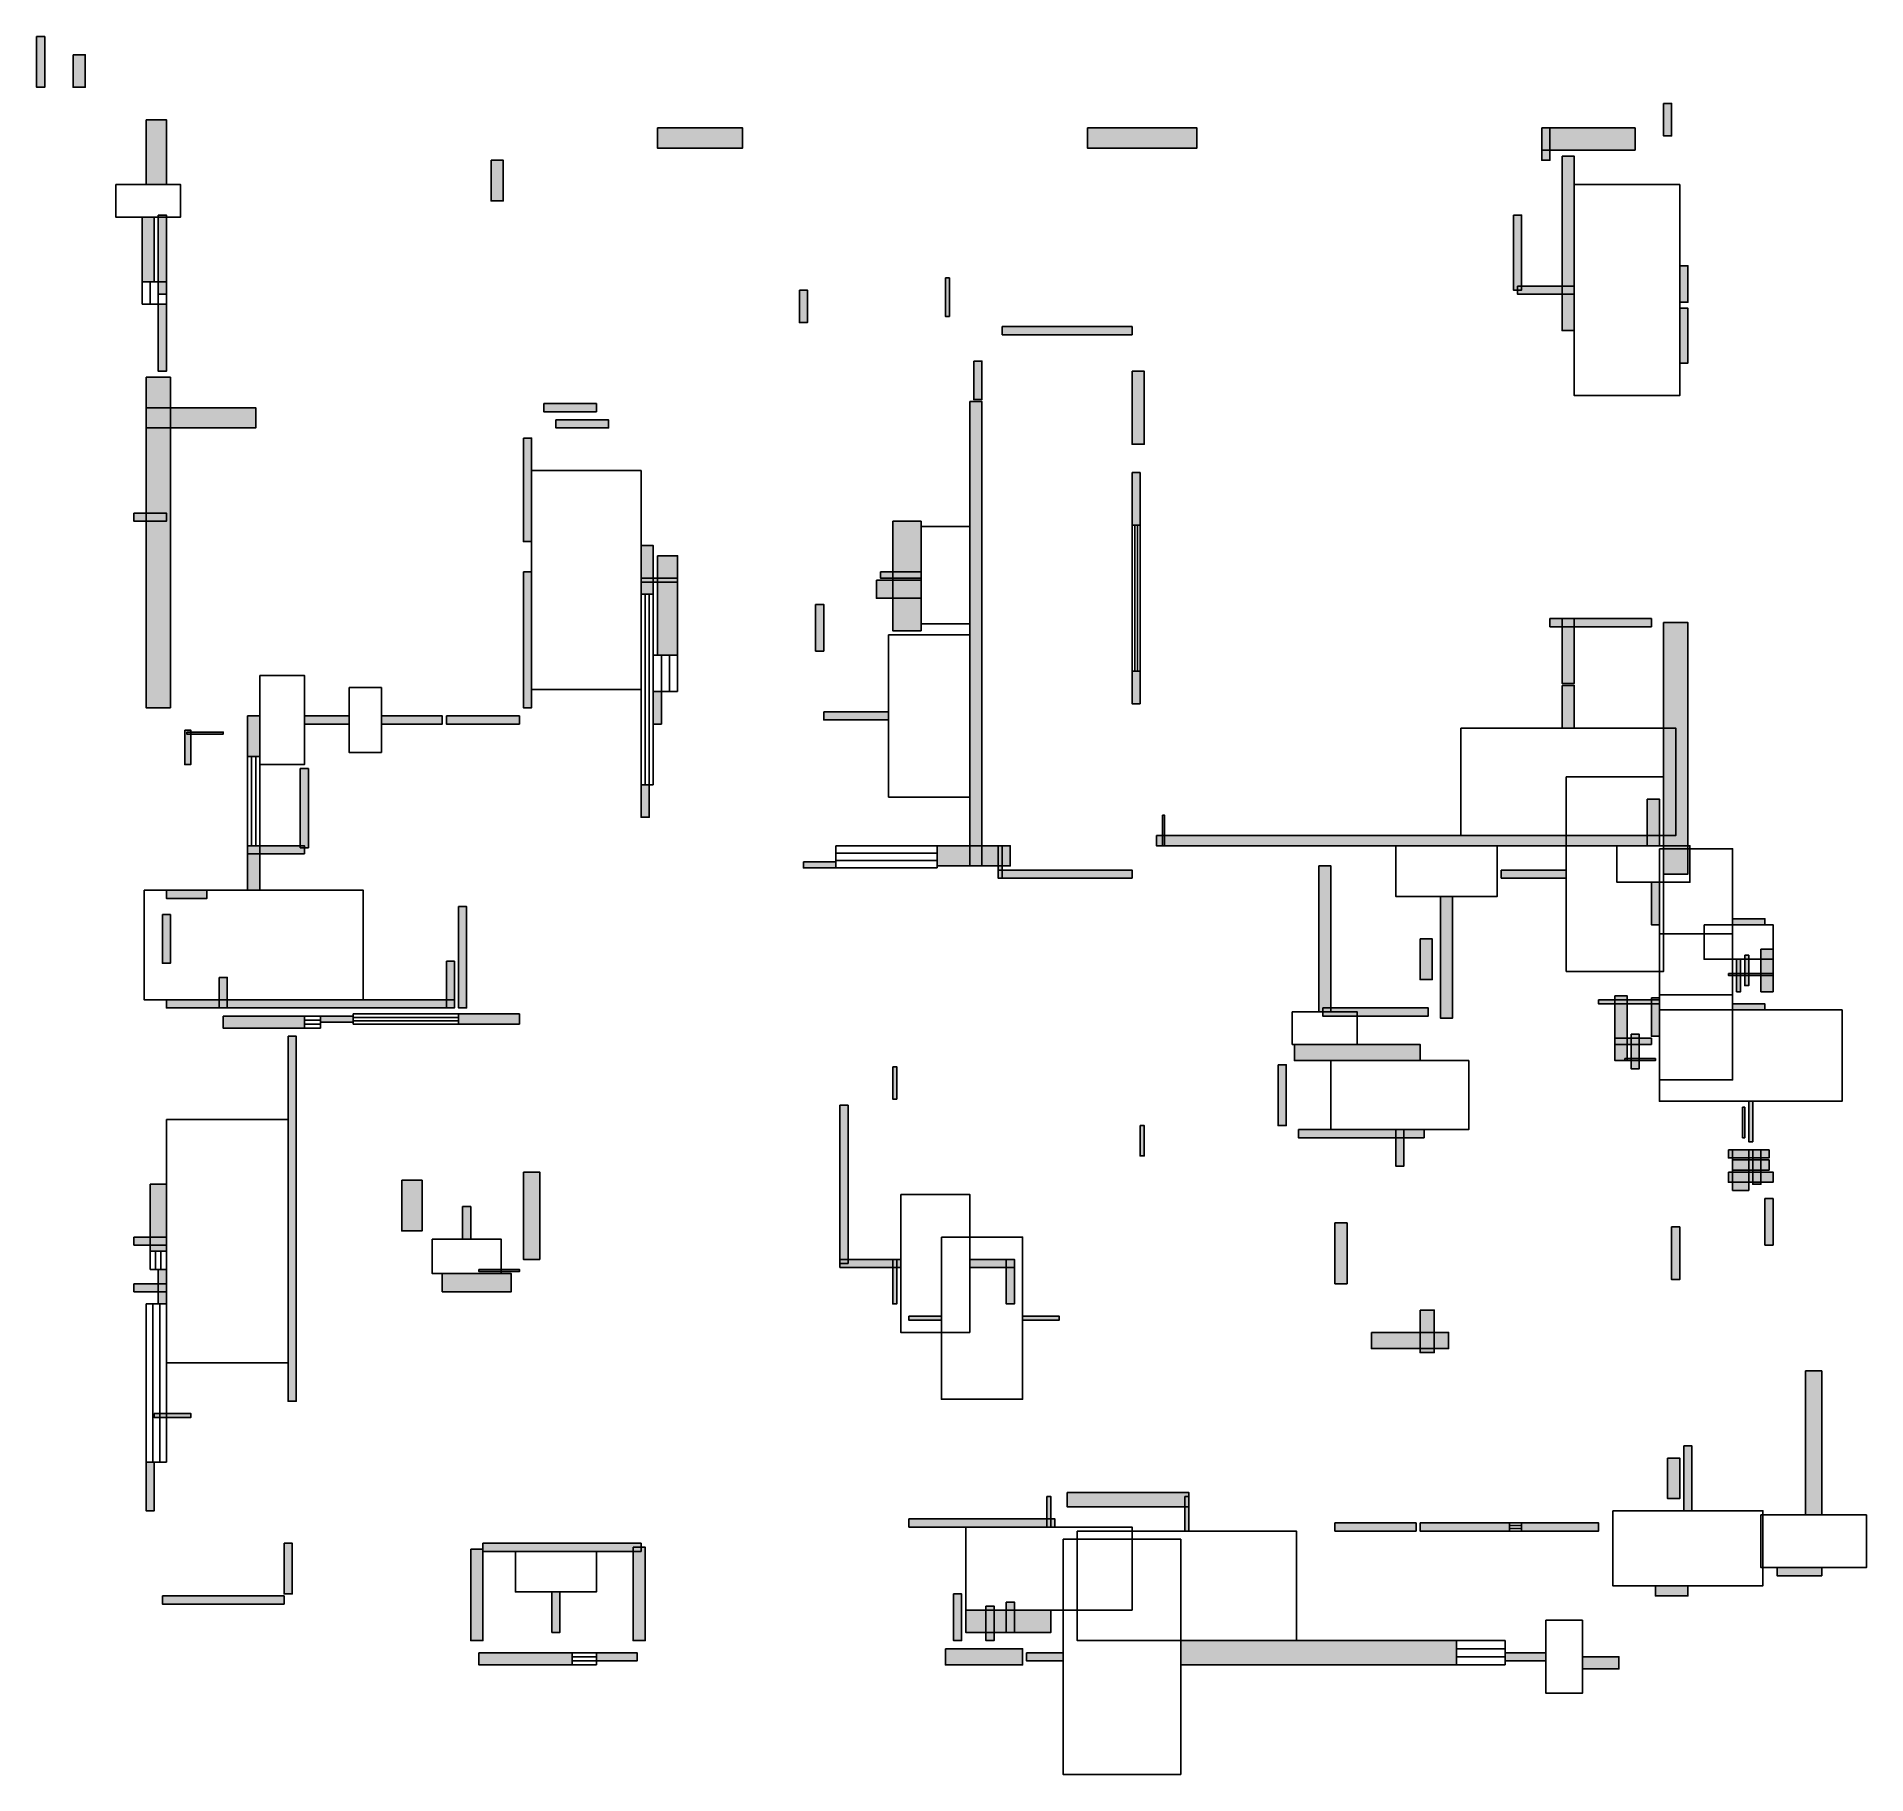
# Model space of a CAD drawing. Header units: centimetres. Extents: x 58 to 2312, y -108 to 2035.
import ezdxf

# ---------------------------------------------------------------- set-up
doc = ezdxf.new("R2010")
doc.units = ezdxf.units.CM
for name, color, linetype in [('DOORZONE', 2, 'Continuous'), ('WALL', 7, 'Continuous'), ('WINDOW', 5, 'Continuous')]:
    doc.layers.add(name, color=color, linetype=linetype)

msp = doc.modelspace()

# ---------------------------------------------------------------- hatches: boundary and pattern name
at = {"layer": 'WALL'}
h = msp.add_hatch(color=256, dxfattribs=at)
h.dxf.hatch_style = 1
h.paths.add_polyline_path([(57.5, 2035), (67.5, 2035), (67.5, 1972.5), (57.5, 1972.5)])
h = msp.add_hatch(color=256, dxfattribs=at)
h.dxf.hatch_style = 1
h.paths.add_polyline_path([(102.5, 2012.5), (117.5, 2012.5), (117.5, 1972.5), (102.5, 1972.5)])
h = msp.add_hatch(color=256, dxfattribs=at)
h.dxf.hatch_style = 1
h.paths.add_polyline_path([(2062.5, 1952.5), (2072.5, 1952.5), (2072.5, 1912.5), (2062.5, 1912.5)])
h = msp.add_hatch(color=256, dxfattribs=at)
h.dxf.hatch_style = 1
h.paths.add_polyline_path([(192.5, 1932.5), (217.5, 1932.5), (217.5, 1852.5), (192.5, 1852.5)])
h = msp.add_hatch(color=256, dxfattribs=at)
h.dxf.hatch_style = 1
h.paths.add_polyline_path([(822.5, 1922.5), (927.5, 1922.5), (927.5, 1897.5), (822.5, 1897.5)])
h = msp.add_hatch(color=256, dxfattribs=at)
h.dxf.hatch_style = 1
h.paths.add_polyline_path([(1352.5, 1922.5), (1487.5, 1922.5), (1487.5, 1897.5), (1352.5, 1897.5)])
h = msp.add_hatch(color=256, dxfattribs=at)
h.dxf.hatch_style = 1
h.paths.add_polyline_path([(1912.5, 1922.5), (2027.5, 1922.5), (2027.5, 1895), (1912.5, 1895)])
h = msp.add_hatch(color=256, dxfattribs=at)
h.dxf.hatch_style = 1
h.paths.add_polyline_path([(1912.5, 1922.5), (1922.5, 1922.5), (1922.5, 1882.5), (1912.5, 1882.5)])
h = msp.add_hatch(color=256, dxfattribs=at)
h.dxf.hatch_style = 1
h.paths.add_polyline_path([(617.5, 1882.5), (632.5, 1882.5), (632.5, 1832.5), (617.5, 1832.5)])
h = msp.add_hatch(color=256, dxfattribs=at)
h.dxf.hatch_style = 1
h.paths.add_polyline_path([(1937.5, 1887.5), (1952.5, 1887.5), (1952.5, 1672.5), (1937.5, 1672.5)])
h = msp.add_hatch(color=256, dxfattribs=at)
h.dxf.hatch_style = 1
h.paths.add_polyline_path([(187.5, 1812.5), (202.5, 1812.5), (202.5, 1732.5), (187.5, 1732.5)])
h = msp.add_hatch(color=256, dxfattribs=at)
h.dxf.hatch_style = 1
h.paths.add_polyline_path([(207.5, 1815), (217.5, 1815), (217.5, 1717.5), (207.5, 1717.5)])
h = msp.add_hatch(color=256, dxfattribs=at)
h.dxf.hatch_style = 1
h.paths.add_polyline_path([(1877.5, 1815), (1887.5, 1815), (1887.5, 1722.5), (1877.5, 1722.5)])
h = msp.add_hatch(color=256, dxfattribs=at)
h.dxf.hatch_style = 1
h.paths.add_polyline_path([(1177.5, 1737.5), (1182.5, 1737.5), (1182.5, 1690), (1177.5, 1690)])
h = msp.add_hatch(color=256, dxfattribs=at)
h.dxf.hatch_style = 1
h.paths.add_polyline_path([(2082.5, 1752.5), (2092.5, 1752.5), (2092.5, 1707.5), (2082.5, 1707.5)])
h = msp.add_hatch(color=256, dxfattribs=at)
h.dxf.hatch_style = 1
h.paths.add_polyline_path([(997.5, 1722.5), (1007.5, 1722.5), (1007.5, 1682.5), (997.5, 1682.5)])
h = msp.add_hatch(color=256, dxfattribs=at)
h.dxf.hatch_style = 1
h.paths.add_polyline_path([(1882.5, 1727.5), (1952.5, 1727.5), (1952.5, 1717.5), (1882.5, 1717.5)])
h = msp.add_hatch(color=256, dxfattribs=at)
h.dxf.hatch_style = 1
h.paths.add_polyline_path([(207.5, 1705), (217.5, 1705), (217.5, 1622.5), (207.5, 1622.5)])
h = msp.add_hatch(color=256, dxfattribs=at)
h.dxf.hatch_style = 1
h.paths.add_polyline_path([(2082.5, 1700), (2092.5, 1700), (2092.5, 1632.5), (2082.5, 1632.5)])
h = msp.add_hatch(color=256, dxfattribs=at)
h.dxf.hatch_style = 1
h.paths.add_polyline_path([(1247.5, 1677.5), (1407.5, 1677.5), (1407.5, 1667.5), (1247.5, 1667.5)])
h = msp.add_hatch(color=256, dxfattribs=at)
h.dxf.hatch_style = 1
h.paths.add_polyline_path([(1212.5, 1635), (1222.5, 1635), (1222.5, 1587.5), (1212.5, 1587.5)])
h = msp.add_hatch(color=256, dxfattribs=at)
h.dxf.hatch_style = 1
h.paths.add_polyline_path([(192.5, 1615), (222.5, 1615), (222.5, 1207.5), (192.5, 1207.5)])
h = msp.add_hatch(color=256, dxfattribs=at)
h.dxf.hatch_style = 1
h.paths.add_polyline_path([(1407.5, 1622.5), (1422.5, 1622.5), (1422.5, 1532.5), (1407.5, 1532.5)])
h = msp.add_hatch(color=256, dxfattribs=at)
h.dxf.hatch_style = 1
h.paths.add_polyline_path([(682.5, 1582.5), (747.5, 1582.5), (747.5, 1572.5), (682.5, 1572.5)])
h = msp.add_hatch(color=256, dxfattribs=at)
h.dxf.hatch_style = 1
h.paths.add_polyline_path([(1207.5, 1585), (1222.5, 1585), (1222.5, 1012.5), (1207.5, 1012.5)])
h = msp.add_hatch(color=256, dxfattribs=at)
h.dxf.hatch_style = 1
h.paths.add_polyline_path([(192.5, 1577.5), (327.5, 1577.5), (327.5, 1552.5), (192.5, 1552.5)])
h = msp.add_hatch(color=256, dxfattribs=at)
h.dxf.hatch_style = 1
h.paths.add_polyline_path([(697.5, 1562.5), (762.5, 1562.5), (762.5, 1552.5), (697.5, 1552.5)])
h = msp.add_hatch(color=256, dxfattribs=at)
h.dxf.hatch_style = 1
h.paths.add_polyline_path([(657.5, 1540), (667.5, 1540), (667.5, 1412.5), (657.5, 1412.5)])
h = msp.add_hatch(color=256, dxfattribs=at)
h.dxf.hatch_style = 1
h.paths.add_polyline_path([(1407.5, 1497.5), (1417.5, 1497.5), (1417.5, 1432.5), (1407.5, 1432.5)])
h = msp.add_hatch(color=256, dxfattribs=at)
h.dxf.hatch_style = 1
h.paths.add_polyline_path([(177.5, 1447.5), (217.5, 1447.5), (217.5, 1437.5), (177.5, 1437.5)])
h = msp.add_hatch(color=256, dxfattribs=at)
h.dxf.hatch_style = 1
h.paths.add_polyline_path([(1112.5, 1437.5), (1147.5, 1437.5), (1147.5, 1302.5), (1112.5, 1302.5)])
h = msp.add_hatch(color=256, dxfattribs=at)
h.dxf.hatch_style = 1
h.paths.add_polyline_path([(802.5, 1407.5), (817.5, 1407.5), (817.5, 1347.5), (802.5, 1347.5)])
h = msp.add_hatch(color=256, dxfattribs=at)
h.dxf.hatch_style = 1
h.paths.add_polyline_path([(822.5, 1395), (847.5, 1395), (847.5, 1272.5), (822.5, 1272.5)])
h = msp.add_hatch(color=256, dxfattribs=at)
h.dxf.hatch_style = 1
h.paths.add_polyline_path([(657.5, 1375), (667.5, 1375), (667.5, 1207.5), (657.5, 1207.5)])
h = msp.add_hatch(color=256, dxfattribs=at)
h.dxf.hatch_style = 1
h.paths.add_polyline_path([(802.5, 1367.5), (847.5, 1367.5), (847.5, 1362.5), (802.5, 1362.5)])
h = msp.add_hatch(color=256, dxfattribs=at)
h.dxf.hatch_style = 1
h.paths.add_polyline_path([(1092.5, 1365), (1147.5, 1365), (1147.5, 1342.5), (1092.5, 1342.5)])
h = msp.add_hatch(color=256, dxfattribs=at)
h.dxf.hatch_style = 1
h.paths.add_polyline_path([(1097.5, 1375), (1147.5, 1375), (1147.5, 1367.5), (1097.5, 1367.5)])
h = msp.add_hatch(color=256, dxfattribs=at)
h.dxf.hatch_style = 1
h.paths.add_polyline_path([(1017.5, 1335), (1027.5, 1335), (1027.5, 1277.5), (1017.5, 1277.5)])
h = msp.add_hatch(color=256, dxfattribs=at)
h.dxf.hatch_style = 1
h.paths.add_polyline_path([(1922.5, 1317.5), (2047.5, 1317.5), (2047.5, 1307.5), (1922.5, 1307.5)])
h = msp.add_hatch(color=256, dxfattribs=at)
h.dxf.hatch_style = 1
h.paths.add_polyline_path([(1937.5, 1317.5), (1952.5, 1317.5), (1952.5, 1237.5), (1937.5, 1237.5)])
h = msp.add_hatch(color=256, dxfattribs=at)
h.dxf.hatch_style = 1
h.paths.add_polyline_path([(2062.5, 1312.5), (2092.5, 1312.5), (2092.5, 1002.5), (2062.5, 1002.5)])
h = msp.add_hatch(color=256, dxfattribs=at)
h.dxf.hatch_style = 1
h.paths.add_polyline_path([(1407.5, 1252.5), (1417.5, 1252.5), (1417.5, 1212.5), (1407.5, 1212.5)])
h = msp.add_hatch(color=256, dxfattribs=at)
h.dxf.hatch_style = 1
h.paths.add_polyline_path([(817.5, 1227.5), (827.5, 1227.5), (827.5, 1187.5), (817.5, 1187.5)])
h = msp.add_hatch(color=256, dxfattribs=at)
h.dxf.hatch_style = 1
h.paths.add_polyline_path([(1937.5, 1235), (1952.5, 1235), (1952.5, 1182.5), (1937.5, 1182.5)])
h = msp.add_hatch(color=256, dxfattribs=at)
h.dxf.hatch_style = 1
h.paths.add_polyline_path([(317.5, 1197.5), (332.5, 1197.5), (332.5, 1147.5), (317.5, 1147.5)])
h = msp.add_hatch(color=256, dxfattribs=at)
h.dxf.hatch_style = 1
h.paths.add_polyline_path([(387.5, 1197.5), (442.5, 1197.5), (442.5, 1187.5), (387.5, 1187.5)])
h = msp.add_hatch(color=256, dxfattribs=at)
h.dxf.hatch_style = 1
h.paths.add_polyline_path([(482.5, 1197.5), (557.5, 1197.5), (557.5, 1187.5), (482.5, 1187.5)])
h = msp.add_hatch(color=256, dxfattribs=at)
h.dxf.hatch_style = 1
h.paths.add_polyline_path([(562.5, 1197.5), (652.5, 1197.5), (652.5, 1187.5), (562.5, 1187.5)])
h = msp.add_hatch(color=256, dxfattribs=at)
h.dxf.hatch_style = 1
h.paths.add_polyline_path([(1027.5, 1202.5), (1107.5, 1202.5), (1107.5, 1192.5), (1027.5, 1192.5)])
h = msp.add_hatch(color=256, dxfattribs=at)
h.dxf.hatch_style = 1
h.paths.add_polyline_path([(240, 1180), (247.5, 1180), (247.5, 1137.5), (240, 1137.5)])
h = msp.add_hatch(color=256, dxfattribs=at)
h.dxf.hatch_style = 1
h.paths.add_polyline_path([(242.5, 1177.5), (287.5, 1177.5), (287.5, 1175), (242.5, 1175)])
h = msp.add_hatch(color=256, dxfattribs=at)
h.dxf.hatch_style = 1
h.paths.add_polyline_path([(382.5, 1132.5), (392.5, 1132.5), (392.5, 1035), (382.5, 1035)])
h = msp.add_hatch(color=256, dxfattribs=at)
h.dxf.hatch_style = 1
h.paths.add_polyline_path([(802.5, 1112.5), (812.5, 1112.5), (812.5, 1072.5), (802.5, 1072.5)])
h = msp.add_hatch(color=256, dxfattribs=at)
h.dxf.hatch_style = 1
h.paths.add_polyline_path([(2042.5, 1095), (2057.5, 1095), (2057.5, 1037.5), (2042.5, 1037.5)])
h = msp.add_hatch(color=256, dxfattribs=at)
h.dxf.hatch_style = 1
h.paths.add_polyline_path([(1445, 1075), (1447.5, 1075), (1447.5, 1037.5), (1445, 1037.5)])
h = msp.add_hatch(color=256, dxfattribs=at)
h.dxf.hatch_style = 1
h.paths.add_polyline_path([(317.5, 1037.5), (387.5, 1037.5), (387.5, 1027.5), (317.5, 1027.5)])
h = msp.add_hatch(color=256, dxfattribs=at)
h.dxf.hatch_style = 1
h.paths.add_polyline_path([(317.5, 1037.5), (332.5, 1037.5), (332.5, 982.5), (317.5, 982.5)])
h = msp.add_hatch(color=256, dxfattribs=at)
h.dxf.hatch_style = 1
h.paths.add_polyline_path([(1167.5, 1037.5), (1257.5, 1037.5), (1257.5, 1012.5), (1167.5, 1012.5)])
h = msp.add_hatch(color=256, dxfattribs=at)
h.dxf.hatch_style = 1
h.paths.add_polyline_path([(1242.5, 1037.5), (1247.5, 1037.5), (1247.5, 997.5), (1242.5, 997.5)])
h = msp.add_hatch(color=256, dxfattribs=at)
h.dxf.hatch_style = 1
h.paths.add_polyline_path([(1437.5, 1050), (2057.5, 1050), (2057.5, 1037.5), (1437.5, 1037.5)])
h = msp.add_hatch(color=256, dxfattribs=at)
h.dxf.hatch_style = 1
h.paths.add_polyline_path([(1002.5, 1017.5), (1042.5, 1017.5), (1042.5, 1010), (1002.5, 1010)])
h = msp.add_hatch(color=256, dxfattribs=at)
h.dxf.hatch_style = 1
h.paths.add_polyline_path([(1242.5, 1007.5), (1407.5, 1007.5), (1407.5, 997.5), (1242.5, 997.5)])
h = msp.add_hatch(color=256, dxfattribs=at)
h.dxf.hatch_style = 1
h.paths.add_polyline_path([(1637.5, 1012.5), (1652.5, 1012.5), (1652.5, 832.5), (1637.5, 832.5)])
h = msp.add_hatch(color=256, dxfattribs=at)
h.dxf.hatch_style = 1
h.paths.add_polyline_path([(1862.5, 1007.5), (1942.5, 1007.5), (1942.5, 997.5), (1862.5, 997.5)])
h = msp.add_hatch(color=256, dxfattribs=at)
h.dxf.hatch_style = 1
h.paths.add_polyline_path([(2047.5, 992.5), (2057.5, 992.5), (2057.5, 940), (2047.5, 940)])
h = msp.add_hatch(color=256, dxfattribs=at)
h.dxf.hatch_style = 1
h.paths.add_polyline_path([(217.5, 982.5), (267.5, 982.5), (267.5, 972.5), (217.5, 972.5)])
h = msp.add_hatch(color=256, dxfattribs=at)
h.dxf.hatch_style = 1
h.paths.add_polyline_path([(1787.5, 975), (1802.5, 975), (1802.5, 825), (1787.5, 825)])
h = msp.add_hatch(color=256, dxfattribs=at)
h.dxf.hatch_style = 1
h.paths.add_polyline_path([(212.5, 952.5), (222.5, 952.5), (222.5, 892.5), (212.5, 892.5)])
h = msp.add_hatch(color=256, dxfattribs=at)
h.dxf.hatch_style = 1
h.paths.add_polyline_path([(577.5, 962.5), (587.5, 962.5), (587.5, 837.5), (577.5, 837.5)])
h = msp.add_hatch(color=256, dxfattribs=at)
h.dxf.hatch_style = 1
h.paths.add_polyline_path([(2147.5, 947.5), (2187.5, 947.5), (2187.5, 940), (2147.5, 940)])
h = msp.add_hatch(color=256, dxfattribs=at)
h.dxf.hatch_style = 1
h.paths.add_polyline_path([(1762.5, 922.5), (1777.5, 922.5), (1777.5, 872.5), (1762.5, 872.5)])
h = msp.add_hatch(color=256, dxfattribs=at)
h.dxf.hatch_style = 1
h.paths.add_polyline_path([(2162.5, 902.5), (2167.5, 902.5), (2167.5, 865), (2162.5, 865)])
h = msp.add_hatch(color=256, dxfattribs=at)
h.dxf.hatch_style = 1
h.paths.add_polyline_path([(2182.5, 910), (2197.5, 910), (2197.5, 857.5), (2182.5, 857.5)])
h = msp.add_hatch(color=256, dxfattribs=at)
h.dxf.hatch_style = 1
h.paths.add_polyline_path([(562.5, 895), (572.5, 895), (572.5, 837.5), (562.5, 837.5)])
h = msp.add_hatch(color=256, dxfattribs=at)
h.dxf.hatch_style = 1
h.paths.add_polyline_path([(2142.5, 880), (2197.5, 880), (2197.5, 877.5), (2142.5, 877.5)])
h = msp.add_hatch(color=256, dxfattribs=at)
h.dxf.hatch_style = 1
h.paths.add_polyline_path([(2152.5, 897.5), (2157.5, 897.5), (2157.5, 857.5), (2152.5, 857.5)])
h = msp.add_hatch(color=256, dxfattribs=at)
h.dxf.hatch_style = 1
h.paths.add_polyline_path([(282.5, 875), (292.5, 875), (292.5, 837.5), (282.5, 837.5)])
h = msp.add_hatch(color=256, dxfattribs=at)
h.dxf.hatch_style = 1
h.paths.add_polyline_path([(217.5, 847.5), (572.5, 847.5), (572.5, 837.5), (217.5, 837.5)])
h = msp.add_hatch(color=256, dxfattribs=at)
h.dxf.hatch_style = 1
h.paths.add_polyline_path([(1642.5, 837.5), (1772.5, 837.5), (1772.5, 827.5), (1642.5, 827.5)])
h = msp.add_hatch(color=256, dxfattribs=at)
h.dxf.hatch_style = 1
h.paths.add_polyline_path([(1982.5, 847.5), (2057.5, 847.5), (2057.5, 842.5), (1982.5, 842.5)])
h = msp.add_hatch(color=256, dxfattribs=at)
h.dxf.hatch_style = 1
h.paths.add_polyline_path([(2002.5, 852.5), (2017.5, 852.5), (2017.5, 772.5), (2002.5, 772.5)])
h = msp.add_hatch(color=256, dxfattribs=at)
h.dxf.hatch_style = 1
h.paths.add_polyline_path([(2047.5, 850), (2057.5, 850), (2057.5, 802.5), (2047.5, 802.5)])
h = msp.add_hatch(color=256, dxfattribs=at)
h.dxf.hatch_style = 1
h.paths.add_polyline_path([(2147.5, 842.5), (2187.5, 842.5), (2187.5, 835), (2147.5, 835)])
h = msp.add_hatch(color=256, dxfattribs=at)
h.dxf.hatch_style = 1
h.paths.add_polyline_path([(287.5, 827.5), (387.5, 827.5), (387.5, 812.5), (287.5, 812.5)])
h = msp.add_hatch(color=256, dxfattribs=at)
h.dxf.hatch_style = 1
h.paths.add_polyline_path([(407.5, 827.5), (447.5, 827.5), (447.5, 820), (407.5, 820)])
h = msp.add_hatch(color=256, dxfattribs=at)
h.dxf.hatch_style = 1
h.paths.add_polyline_path([(577.5, 830), (652.5, 830), (652.5, 817.5), (577.5, 817.5)])
h = msp.add_hatch(color=256, dxfattribs=at)
h.dxf.hatch_style = 1
h.paths.add_polyline_path([(367.5, 802.5), (377.5, 802.5), (377.5, 352.5), (367.5, 352.5)])
h = msp.add_hatch(color=256, dxfattribs=at)
h.dxf.hatch_style = 1
h.paths.add_polyline_path([(1607.5, 792.5), (1762.5, 792.5), (1762.5, 772.5), (1607.5, 772.5)])
h = msp.add_hatch(color=256, dxfattribs=at)
h.dxf.hatch_style = 1
h.paths.add_polyline_path([(2002.5, 800), (2047.5, 800), (2047.5, 792.5), (2002.5, 792.5)])
h = msp.add_hatch(color=256, dxfattribs=at)
h.dxf.hatch_style = 1
h.paths.add_polyline_path([(2022.5, 805), (2032.5, 805), (2032.5, 762.5), (2022.5, 762.5)])
h = msp.add_hatch(color=256, dxfattribs=at)
h.dxf.hatch_style = 1
h.paths.add_polyline_path([(1587.5, 767.5), (1597.5, 767.5), (1597.5, 692.5), (1587.5, 692.5)])
h = msp.add_hatch(color=256, dxfattribs=at)
h.dxf.hatch_style = 1
h.paths.add_polyline_path([(2015, 775), (2052.5, 775), (2052.5, 772.5), (2015, 772.5)])
h = msp.add_hatch(color=256, dxfattribs=at)
h.dxf.hatch_style = 1
h.paths.add_polyline_path([(1112.5, 765), (1117.5, 765), (1117.5, 725), (1112.5, 725)])
h = msp.add_hatch(color=256, dxfattribs=at)
h.dxf.hatch_style = 1
h.paths.add_polyline_path([(2167.5, 722.5), (2172.5, 722.5), (2172.5, 672.5), (2167.5, 672.5)])
h = msp.add_hatch(color=256, dxfattribs=at)
h.dxf.hatch_style = 1
h.paths.add_polyline_path([(1047.5, 717.5), (1057.5, 717.5), (1057.5, 522.5), (1047.5, 522.5)])
h = msp.add_hatch(color=256, dxfattribs=at)
h.dxf.hatch_style = 1
h.paths.add_polyline_path([(2160, 715), (2162.5, 715), (2162.5, 677.5), (2160, 677.5)])
h = msp.add_hatch(color=256, dxfattribs=at)
h.dxf.hatch_style = 1
h.paths.add_polyline_path([(1417.5, 692.5), (1422.5, 692.5), (1422.5, 655), (1417.5, 655)])
h = msp.add_hatch(color=256, dxfattribs=at)
h.dxf.hatch_style = 1
h.paths.add_polyline_path([(1612.5, 687.5), (1767.5, 687.5), (1767.5, 677.5), (1612.5, 677.5)])
h = msp.add_hatch(color=256, dxfattribs=at)
h.dxf.hatch_style = 1
h.paths.add_polyline_path([(1732.5, 687.5), (1742.5, 687.5), (1742.5, 642.5), (1732.5, 642.5)])
h = msp.add_hatch(color=256, dxfattribs=at)
h.dxf.hatch_style = 1
h.paths.add_polyline_path([(2142.5, 662.5), (2192.5, 662.5), (2192.5, 652.5), (2142.5, 652.5)])
h = msp.add_hatch(color=256, dxfattribs=at)
h.dxf.hatch_style = 1
h.paths.add_polyline_path([(2147.5, 662.5), (2167.5, 662.5), (2167.5, 612.5), (2147.5, 612.5)])
h = msp.add_hatch(color=256, dxfattribs=at)
h.dxf.hatch_style = 1
h.paths.add_polyline_path([(2172.5, 662.5), (2182.5, 662.5), (2182.5, 620), (2172.5, 620)])
h = msp.add_hatch(color=256, dxfattribs=at)
h.dxf.hatch_style = 1
h.paths.add_polyline_path([(657.5, 635), (677.5, 635), (677.5, 527.5), (657.5, 527.5)])
h = msp.add_hatch(color=256, dxfattribs=at)
h.dxf.hatch_style = 1
h.paths.add_polyline_path([(2142.5, 635), (2197.5, 635), (2197.5, 622.5), (2142.5, 622.5)])
h = msp.add_hatch(color=256, dxfattribs=at)
h.dxf.hatch_style = 1
h.paths.add_polyline_path([(2147.5, 650), (2192.5, 650), (2192.5, 637.5), (2147.5, 637.5)])
h = msp.add_hatch(color=256, dxfattribs=at)
h.dxf.hatch_style = 1
h.paths.add_polyline_path([(197.5, 620), (217.5, 620), (217.5, 537.5), (197.5, 537.5)])
h = msp.add_hatch(color=256, dxfattribs=at)
h.dxf.hatch_style = 1
h.paths.add_polyline_path([(507.5, 625), (532.5, 625), (532.5, 562.5), (507.5, 562.5)])
h = msp.add_hatch(color=256, dxfattribs=at)
h.dxf.hatch_style = 1
h.paths.add_polyline_path([(582.5, 592.5), (592.5, 592.5), (592.5, 552.5), (582.5, 552.5)])
h = msp.add_hatch(color=256, dxfattribs=at)
h.dxf.hatch_style = 1
h.paths.add_polyline_path([(2187.5, 602.5), (2197.5, 602.5), (2197.5, 545), (2187.5, 545)])
h = msp.add_hatch(color=256, dxfattribs=at)
h.dxf.hatch_style = 1
h.paths.add_polyline_path([(1657.5, 572.5), (1672.5, 572.5), (1672.5, 497.5), (1657.5, 497.5)])
h = msp.add_hatch(color=256, dxfattribs=at)
h.dxf.hatch_style = 1
h.paths.add_polyline_path([(2072.5, 567.5), (2082.5, 567.5), (2082.5, 502.5), (2072.5, 502.5)])
h = msp.add_hatch(color=256, dxfattribs=at)
h.dxf.hatch_style = 1
h.paths.add_polyline_path([(177.5, 555), (217.5, 555), (217.5, 545), (177.5, 545)])
h = msp.add_hatch(color=256, dxfattribs=at)
h.dxf.hatch_style = 1
h.paths.add_polyline_path([(1047.5, 527.5), (1122.5, 527.5), (1122.5, 517.5), (1047.5, 517.5)])
h = msp.add_hatch(color=256, dxfattribs=at)
h.dxf.hatch_style = 1
h.paths.add_polyline_path([(1112.5, 527.5), (1117.5, 527.5), (1117.5, 472.5), (1112.5, 472.5)])
h = msp.add_hatch(color=256, dxfattribs=at)
h.dxf.hatch_style = 1
h.paths.add_polyline_path([(1207.5, 527.5), (1262.5, 527.5), (1262.5, 517.5), (1207.5, 517.5)])
h = msp.add_hatch(color=256, dxfattribs=at)
h.dxf.hatch_style = 1
h.paths.add_polyline_path([(1252.5, 527.5), (1262.5, 527.5), (1262.5, 472.5), (1252.5, 472.5)])
h = msp.add_hatch(color=256, dxfattribs=at)
h.dxf.hatch_style = 1
h.paths.add_polyline_path([(177.5, 497.5), (217.5, 497.5), (217.5, 487.5), (177.5, 487.5)])
h = msp.add_hatch(color=256, dxfattribs=at)
h.dxf.hatch_style = 1
h.paths.add_polyline_path([(207.5, 515), (217.5, 515), (217.5, 472.5), (207.5, 472.5)])
h = msp.add_hatch(color=256, dxfattribs=at)
h.dxf.hatch_style = 1
h.paths.add_polyline_path([(557.5, 510), (642.5, 510), (642.5, 487.5), (557.5, 487.5)])
h = msp.add_hatch(color=256, dxfattribs=at)
h.dxf.hatch_style = 1
h.paths.add_polyline_path([(602.5, 515), (652.5, 515), (652.5, 512.5), (602.5, 512.5)])
h = msp.add_hatch(color=256, dxfattribs=at)
h.dxf.hatch_style = 1
h.paths.add_polyline_path([(1132.5, 457.5), (1172.5, 457.5), (1172.5, 452.5), (1132.5, 452.5)])
h = msp.add_hatch(color=256, dxfattribs=at)
h.dxf.hatch_style = 1
h.paths.add_polyline_path([(1272.5, 457.5), (1317.5, 457.5), (1317.5, 452.5), (1272.5, 452.5)])
h = msp.add_hatch(color=256, dxfattribs=at)
h.dxf.hatch_style = 1
h.paths.add_polyline_path([(1762.5, 465), (1780, 465), (1780, 412.5), (1762.5, 412.5)])
h = msp.add_hatch(color=256, dxfattribs=at)
h.dxf.hatch_style = 1
h.paths.add_polyline_path([(1702.5, 437.5), (1797.5, 437.5), (1797.5, 417.5), (1702.5, 417.5)])
h = msp.add_hatch(color=256, dxfattribs=at)
h.dxf.hatch_style = 1
h.paths.add_polyline_path([(2237.5, 390), (2257.5, 390), (2257.5, 212.5), (2237.5, 212.5)])
h = msp.add_hatch(color=256, dxfattribs=at)
h.dxf.hatch_style = 1
h.paths.add_polyline_path([(202.5, 337.5), (247.5, 337.5), (247.5, 332.5), (202.5, 332.5)])
h = msp.add_hatch(color=256, dxfattribs=at)
h.dxf.hatch_style = 1
h.paths.add_polyline_path([(2087.5, 297.5), (2097.5, 297.5), (2097.5, 217.5), (2087.5, 217.5)])
h = msp.add_hatch(color=256, dxfattribs=at)
h.dxf.hatch_style = 1
h.paths.add_polyline_path([(192.5, 277.5), (202.5, 277.5), (202.5, 217.5), (192.5, 217.5)])
h = msp.add_hatch(color=256, dxfattribs=at)
h.dxf.hatch_style = 1
h.paths.add_polyline_path([(2067.5, 282.5), (2082.5, 282.5), (2082.5, 232.5), (2067.5, 232.5)])
h = msp.add_hatch(color=256, dxfattribs=at)
h.dxf.hatch_style = 1
h.paths.add_polyline_path([(1302.5, 235), (1307.5, 235), (1307.5, 197.5), (1302.5, 197.5)])
h = msp.add_hatch(color=256, dxfattribs=at)
h.dxf.hatch_style = 1
h.paths.add_polyline_path([(1327.5, 240), (1477.5, 240), (1477.5, 222.5), (1327.5, 222.5)])
h = msp.add_hatch(color=256, dxfattribs=at)
h.dxf.hatch_style = 1
h.paths.add_polyline_path([(1472.5, 235), (1477.5, 235), (1477.5, 192.5), (1472.5, 192.5)])
h = msp.add_hatch(color=256, dxfattribs=at)
h.dxf.hatch_style = 1
h.paths.add_polyline_path([(1132.5, 207.5), (1312.5, 207.5), (1312.5, 197.5), (1132.5, 197.5)])
h = msp.add_hatch(color=256, dxfattribs=at)
h.dxf.hatch_style = 1
h.paths.add_polyline_path([(1657.5, 202.5), (1757.5, 202.5), (1757.5, 192.5), (1657.5, 192.5)])
h = msp.add_hatch(color=256, dxfattribs=at)
h.dxf.hatch_style = 1
h.paths.add_polyline_path([(1762.5, 202.5), (1872.5, 202.5), (1872.5, 192.5), (1762.5, 192.5)])
h = msp.add_hatch(color=256, dxfattribs=at)
h.dxf.hatch_style = 1
h.paths.add_polyline_path([(1887.5, 202.5), (1982.5, 202.5), (1982.5, 192.5), (1887.5, 192.5)])
h = msp.add_hatch(color=256, dxfattribs=at)
h.dxf.hatch_style = 1
h.paths.add_polyline_path([(362.5, 177.5), (372.5, 177.5), (372.5, 115), (362.5, 115)])
h = msp.add_hatch(color=256, dxfattribs=at)
h.dxf.hatch_style = 1
h.paths.add_polyline_path([(592.5, 170), (607.5, 170), (607.5, 57.5), (592.5, 57.5)])
h = msp.add_hatch(color=256, dxfattribs=at)
h.dxf.hatch_style = 1
h.paths.add_polyline_path([(607.5, 177.5), (802.5, 177.5), (802.5, 167.5), (607.5, 167.5)])
h = msp.add_hatch(color=256, dxfattribs=at)
h.dxf.hatch_style = 1
h.paths.add_polyline_path([(792.5, 172.5), (807.5, 172.5), (807.5, 57.5), (792.5, 57.5)])
h = msp.add_hatch(color=256, dxfattribs=at)
h.dxf.hatch_style = 1
h.paths.add_polyline_path([(2202.5, 147.5), (2257.5, 147.5), (2257.5, 137.5), (2202.5, 137.5)])
h = msp.add_hatch(color=256, dxfattribs=at)
h.dxf.hatch_style = 1
h.paths.add_polyline_path([(692.5, 117.5), (702.5, 117.5), (702.5, 67.5), (692.5, 67.5)])
h = msp.add_hatch(color=256, dxfattribs=at)
h.dxf.hatch_style = 1
h.paths.add_polyline_path([(1187.5, 115), (1197.5, 115), (1197.5, 57.5), (1187.5, 57.5)])
h = msp.add_hatch(color=256, dxfattribs=at)
h.dxf.hatch_style = 1
h.paths.add_polyline_path([(2052.5, 125), (2092.5, 125), (2092.5, 112.5), (2052.5, 112.5)])
h = msp.add_hatch(color=256, dxfattribs=at)
h.dxf.hatch_style = 1
h.paths.add_polyline_path([(212.5, 112.5), (362.5, 112.5), (362.5, 102.5), (212.5, 102.5)])
h = msp.add_hatch(color=256, dxfattribs=at)
h.dxf.hatch_style = 1
h.paths.add_polyline_path([(1202.5, 95), (1307.5, 95), (1307.5, 67.5), (1202.5, 67.5)])
h = msp.add_hatch(color=256, dxfattribs=at)
h.dxf.hatch_style = 1
h.paths.add_polyline_path([(1227.5, 100), (1237.5, 100), (1237.5, 57.5), (1227.5, 57.5)])
h = msp.add_hatch(color=256, dxfattribs=at)
h.dxf.hatch_style = 1
h.paths.add_polyline_path([(1252.5, 105), (1262.5, 105), (1262.5, 67.5), (1252.5, 67.5)])
h = msp.add_hatch(color=256, dxfattribs=at)
h.dxf.hatch_style = 1
h.paths.add_polyline_path([(1177.5, 47.5), (1272.5, 47.5), (1272.5, 27.5), (1177.5, 27.5)])
h = msp.add_hatch(color=256, dxfattribs=at)
h.dxf.hatch_style = 1
h.paths.add_polyline_path([(1467.5, 57.5), (1807.5, 57.5), (1807.5, 27.5), (1467.5, 27.5)])
h = msp.add_hatch(color=256, dxfattribs=at)
h.dxf.hatch_style = 1
h.paths.add_polyline_path([(602.5, 42.5), (717.5, 42.5), (717.5, 27.5), (602.5, 27.5)])
h = msp.add_hatch(color=256, dxfattribs=at)
h.dxf.hatch_style = 1
h.paths.add_polyline_path([(747.5, 42.5), (797.5, 42.5), (797.5, 32.5), (747.5, 32.5)])
h = msp.add_hatch(color=256, dxfattribs=at)
h.dxf.hatch_style = 1
h.paths.add_polyline_path([(1277.5, 42.5), (1322.5, 42.5), (1322.5, 32.5), (1277.5, 32.5)])
h = msp.add_hatch(color=256, dxfattribs=at)
h.dxf.hatch_style = 1
h.paths.add_polyline_path([(1867.5, 42.5), (1917.5, 42.5), (1917.5, 32.5), (1867.5, 32.5)])
h = msp.add_hatch(color=256, dxfattribs=at)
h.dxf.hatch_style = 1
h.paths.add_polyline_path([(1962.5, 37.5), (2007.5, 37.5), (2007.5, 22.5), (1962.5, 22.5)])

# ---------------------------------------------------------------- linework, layer by layer
at = {"layer": 'DOORZONE'}
for points in [[(155, 1852.5), (155, 1812.5), (235, 1812.5), (235, 1852.5)], [(1952.5, 1852.5), (2082.5, 1852.5), (2082.5, 1592.5), (1952.5, 1592.5)], [(667.5, 1500), (802.5, 1500), (802.5, 1230), (667.5, 1230)], [(1147.5, 1431.2), (1207.5, 1431.2), (1207.5, 1311.2), (1147.5, 1311.2)], [(1107.5, 1297.5), (1207.5, 1297.5), (1207.5, 1097.5), (1107.5, 1097.5)], [(332.5, 1247.5), (387.5, 1247.5), (387.5, 1137.5), (332.5, 1137.5)], [(442.5, 1232.5), (482.5, 1232.5), (482.5, 1152.5), (442.5, 1152.5)], [(1812.5, 1182.5), (1812.5, 1050), (2077.5, 1050), (2077.5, 1182.5)], [(1942.5, 1122.5), (2062.5, 1122.5), (2062.5, 882.5), (1942.5, 882.5)], [(1732.5, 1037.5), (1732.5, 975), (1857.5, 975), (1857.5, 1037.5)], [(2005, 1037.5), (2005, 992.5), (2095, 992.5), (2095, 1037.5)], [(2057.5, 1033.8), (2147.5, 1033.8), (2147.5, 853.8), (2057.5, 853.8)], [(190, 982.5), (190, 847.5), (460, 847.5), (460, 982.5)], [(2057.5, 928.8), (2147.5, 928.8), (2147.5, 748.8), (2057.5, 748.8)], [(2112.5, 940), (2112.5, 897.5), (2197.5, 897.5), (2197.5, 940)], [(2057.5, 835), (2057.5, 722.5), (2282.5, 722.5), (2282.5, 835)], [(1605, 832.5), (1605, 792.5), (1685, 792.5), (1685, 832.5)], [(1652.5, 772.5), (1652.5, 687.5), (1822.5, 687.5), (1822.5, 772.5)], [(217.5, 700), (367.5, 700), (367.5, 400), (217.5, 400)], [(1122.5, 607.5), (1207.5, 607.5), (1207.5, 437.5), (1122.5, 437.5)], [(545, 552.5), (545, 510), (630, 510), (630, 552.5)], [(1172.5, 555), (1272.5, 555), (1272.5, 355), (1172.5, 355)], [(2000, 217.5), (2000, 125), (2185, 125), (2185, 217.5)], [(2182.5, 212.5), (2182.5, 147.5), (2312.5, 147.5), (2312.5, 212.5)], [(1202.5, 197.5), (1202.5, 95), (1407.5, 95), (1407.5, 197.5)], [(1322.5, 182.5), (1467.5, 182.5), (1467.5, -107.5), (1322.5, -107.5)], [(1340, 192.5), (1340, 57.5), (1610, 57.5), (1610, 192.5)], [(647.5, 167.5), (647.5, 117.5), (747.5, 117.5), (747.5, 167.5)], [(1917.5, 82.5), (1962.5, 82.5), (1962.5, -7.5), (1917.5, -7.5)]]:
    msp.add_lwpolyline(points, close=True, dxfattribs=at)
at = {"layer": 'WALL'}
for points in [[(57.5, 2035), (67.5, 2035), (67.5, 1972.5), (57.5, 1972.5)], [(102.5, 2012.5), (117.5, 2012.5), (117.5, 1972.5), (102.5, 1972.5)], [(2062.5, 1952.5), (2072.5, 1952.5), (2072.5, 1912.5), (2062.5, 1912.5)], [(192.5, 1932.5), (217.5, 1932.5), (217.5, 1852.5), (192.5, 1852.5)], [(822.5, 1922.5), (927.5, 1922.5), (927.5, 1897.5), (822.5, 1897.5)], [(1352.5, 1922.5), (1487.5, 1922.5), (1487.5, 1897.5), (1352.5, 1897.5)], [(1912.5, 1922.5), (2027.5, 1922.5), (2027.5, 1895), (1912.5, 1895)], [(1912.5, 1922.5), (1922.5, 1922.5), (1922.5, 1882.5), (1912.5, 1882.5)], [(617.5, 1882.5), (632.5, 1882.5), (632.5, 1832.5), (617.5, 1832.5)], [(1937.5, 1887.5), (1952.5, 1887.5), (1952.5, 1672.5), (1937.5, 1672.5)], [(187.5, 1812.5), (202.5, 1812.5), (202.5, 1732.5), (187.5, 1732.5)], [(207.5, 1815), (217.5, 1815), (217.5, 1717.5), (207.5, 1717.5)], [(1877.5, 1815), (1887.5, 1815), (1887.5, 1722.5), (1877.5, 1722.5)], [(1177.5, 1737.5), (1182.5, 1737.5), (1182.5, 1690), (1177.5, 1690)], [(2082.5, 1752.5), (2092.5, 1752.5), (2092.5, 1707.5), (2082.5, 1707.5)], [(997.5, 1722.5), (1007.5, 1722.5), (1007.5, 1682.5), (997.5, 1682.5)], [(1882.5, 1727.5), (1952.5, 1727.5), (1952.5, 1717.5), (1882.5, 1717.5)], [(207.5, 1705), (217.5, 1705), (217.5, 1622.5), (207.5, 1622.5)], [(2082.5, 1700), (2092.5, 1700), (2092.5, 1632.5), (2082.5, 1632.5)], [(1247.5, 1677.5), (1407.5, 1677.5), (1407.5, 1667.5), (1247.5, 1667.5)], [(1212.5, 1635), (1222.5, 1635), (1222.5, 1587.5), (1212.5, 1587.5)], [(192.5, 1615), (222.5, 1615), (222.5, 1207.5), (192.5, 1207.5)], [(1407.5, 1622.5), (1422.5, 1622.5), (1422.5, 1532.5), (1407.5, 1532.5)], [(682.5, 1582.5), (747.5, 1582.5), (747.5, 1572.5), (682.5, 1572.5)], [(1207.5, 1585), (1222.5, 1585), (1222.5, 1012.5), (1207.5, 1012.5)], [(192.5, 1577.5), (327.5, 1577.5), (327.5, 1552.5), (192.5, 1552.5)], [(697.5, 1562.5), (762.5, 1562.5), (762.5, 1552.5), (697.5, 1552.5)], [(657.5, 1540), (667.5, 1540), (667.5, 1412.5), (657.5, 1412.5)], [(1407.5, 1497.5), (1417.5, 1497.5), (1417.5, 1432.5), (1407.5, 1432.5)], [(177.5, 1447.5), (217.5, 1447.5), (217.5, 1437.5), (177.5, 1437.5)], [(1112.5, 1437.5), (1147.5, 1437.5), (1147.5, 1302.5), (1112.5, 1302.5)], [(802.5, 1407.5), (817.5, 1407.5), (817.5, 1347.5), (802.5, 1347.5)], [(822.5, 1395), (847.5, 1395), (847.5, 1272.5), (822.5, 1272.5)], [(657.5, 1375), (667.5, 1375), (667.5, 1207.5), (657.5, 1207.5)], [(802.5, 1367.5), (847.5, 1367.5), (847.5, 1362.5), (802.5, 1362.5)], [(1092.5, 1365), (1147.5, 1365), (1147.5, 1342.5), (1092.5, 1342.5)], [(1097.5, 1375), (1147.5, 1375), (1147.5, 1367.5), (1097.5, 1367.5)], [(1017.5, 1335), (1027.5, 1335), (1027.5, 1277.5), (1017.5, 1277.5)], [(1922.5, 1317.5), (2047.5, 1317.5), (2047.5, 1307.5), (1922.5, 1307.5)], [(1937.5, 1317.5), (1952.5, 1317.5), (1952.5, 1237.5), (1937.5, 1237.5)], [(2062.5, 1312.5), (2092.5, 1312.5), (2092.5, 1002.5), (2062.5, 1002.5)], [(1407.5, 1252.5), (1417.5, 1252.5), (1417.5, 1212.5), (1407.5, 1212.5)], [(817.5, 1227.5), (827.5, 1227.5), (827.5, 1187.5), (817.5, 1187.5)], [(1937.5, 1235), (1952.5, 1235), (1952.5, 1182.5), (1937.5, 1182.5)], [(317.5, 1197.5), (332.5, 1197.5), (332.5, 1147.5), (317.5, 1147.5)], [(387.5, 1197.5), (442.5, 1197.5), (442.5, 1187.5), (387.5, 1187.5)], [(482.5, 1197.5), (557.5, 1197.5), (557.5, 1187.5), (482.5, 1187.5)], [(562.5, 1197.5), (652.5, 1197.5), (652.5, 1187.5), (562.5, 1187.5)], [(1027.5, 1202.5), (1107.5, 1202.5), (1107.5, 1192.5), (1027.5, 1192.5)], [(240, 1180), (247.5, 1180), (247.5, 1137.5), (240, 1137.5)], [(242.5, 1177.5), (287.5, 1177.5), (287.5, 1175), (242.5, 1175)], [(382.5, 1132.5), (392.5, 1132.5), (392.5, 1035), (382.5, 1035)], [(802.5, 1112.5), (812.5, 1112.5), (812.5, 1072.5), (802.5, 1072.5)], [(2042.5, 1095), (2057.5, 1095), (2057.5, 1037.5), (2042.5, 1037.5)], [(1445, 1075), (1447.5, 1075), (1447.5, 1037.5), (1445, 1037.5)], [(317.5, 1037.5), (387.5, 1037.5), (387.5, 1027.5), (317.5, 1027.5)], [(317.5, 1037.5), (332.5, 1037.5), (332.5, 982.5), (317.5, 982.5)], [(1167.5, 1037.5), (1257.5, 1037.5), (1257.5, 1012.5), (1167.5, 1012.5)], [(1242.5, 1037.5), (1247.5, 1037.5), (1247.5, 997.5), (1242.5, 997.5)], [(1437.5, 1050), (2057.5, 1050), (2057.5, 1037.5), (1437.5, 1037.5)], [(1002.5, 1017.5), (1042.5, 1017.5), (1042.5, 1010), (1002.5, 1010)], [(1242.5, 1007.5), (1407.5, 1007.5), (1407.5, 997.5), (1242.5, 997.5)], [(1637.5, 1012.5), (1652.5, 1012.5), (1652.5, 832.5), (1637.5, 832.5)], [(1862.5, 1007.5), (1942.5, 1007.5), (1942.5, 997.5), (1862.5, 997.5)], [(2047.5, 992.5), (2057.5, 992.5), (2057.5, 940), (2047.5, 940)], [(217.5, 982.5), (267.5, 982.5), (267.5, 972.5), (217.5, 972.5)], [(1787.5, 975), (1802.5, 975), (1802.5, 825), (1787.5, 825)], [(212.5, 952.5), (222.5, 952.5), (222.5, 892.5), (212.5, 892.5)], [(577.5, 962.5), (587.5, 962.5), (587.5, 837.5), (577.5, 837.5)], [(2147.5, 947.5), (2187.5, 947.5), (2187.5, 940), (2147.5, 940)], [(1762.5, 922.5), (1777.5, 922.5), (1777.5, 872.5), (1762.5, 872.5)], [(2162.5, 902.5), (2167.5, 902.5), (2167.5, 865), (2162.5, 865)], [(2182.5, 910), (2197.5, 910), (2197.5, 857.5), (2182.5, 857.5)], [(562.5, 895), (572.5, 895), (572.5, 837.5), (562.5, 837.5)], [(2142.5, 880), (2197.5, 880), (2197.5, 877.5), (2142.5, 877.5)], [(2152.5, 897.5), (2157.5, 897.5), (2157.5, 857.5), (2152.5, 857.5)], [(282.5, 875), (292.5, 875), (292.5, 837.5), (282.5, 837.5)], [(217.5, 847.5), (572.5, 847.5), (572.5, 837.5), (217.5, 837.5)], [(1642.5, 837.5), (1772.5, 837.5), (1772.5, 827.5), (1642.5, 827.5)], [(1982.5, 847.5), (2057.5, 847.5), (2057.5, 842.5), (1982.5, 842.5)], [(2002.5, 852.5), (2017.5, 852.5), (2017.5, 772.5), (2002.5, 772.5)], [(2047.5, 850), (2057.5, 850), (2057.5, 802.5), (2047.5, 802.5)], [(2147.5, 842.5), (2187.5, 842.5), (2187.5, 835), (2147.5, 835)], [(287.5, 827.5), (387.5, 827.5), (387.5, 812.5), (287.5, 812.5)], [(407.5, 827.5), (447.5, 827.5), (447.5, 820), (407.5, 820)], [(577.5, 830), (652.5, 830), (652.5, 817.5), (577.5, 817.5)], [(367.5, 802.5), (377.5, 802.5), (377.5, 352.5), (367.5, 352.5)], [(1607.5, 792.5), (1762.5, 792.5), (1762.5, 772.5), (1607.5, 772.5)], [(2002.5, 800), (2047.5, 800), (2047.5, 792.5), (2002.5, 792.5)], [(2022.5, 805), (2032.5, 805), (2032.5, 762.5), (2022.5, 762.5)], [(1587.5, 767.5), (1597.5, 767.5), (1597.5, 692.5), (1587.5, 692.5)], [(2015, 775), (2052.5, 775), (2052.5, 772.5), (2015, 772.5)], [(1112.5, 765), (1117.5, 765), (1117.5, 725), (1112.5, 725)], [(2167.5, 722.5), (2172.5, 722.5), (2172.5, 672.5), (2167.5, 672.5)], [(1047.5, 717.5), (1057.5, 717.5), (1057.5, 522.5), (1047.5, 522.5)], [(2160, 715), (2162.5, 715), (2162.5, 677.5), (2160, 677.5)], [(1417.5, 692.5), (1422.5, 692.5), (1422.5, 655), (1417.5, 655)], [(1612.5, 687.5), (1767.5, 687.5), (1767.5, 677.5), (1612.5, 677.5)], [(1732.5, 687.5), (1742.5, 687.5), (1742.5, 642.5), (1732.5, 642.5)], [(2142.5, 662.5), (2192.5, 662.5), (2192.5, 652.5), (2142.5, 652.5)], [(2147.5, 662.5), (2167.5, 662.5), (2167.5, 612.5), (2147.5, 612.5)], [(2172.5, 662.5), (2182.5, 662.5), (2182.5, 620), (2172.5, 620)], [(657.5, 635), (677.5, 635), (677.5, 527.5), (657.5, 527.5)], [(2142.5, 635), (2197.5, 635), (2197.5, 622.5), (2142.5, 622.5)], [(2147.5, 650), (2192.5, 650), (2192.5, 637.5), (2147.5, 637.5)], [(197.5, 620), (217.5, 620), (217.5, 537.5), (197.5, 537.5)], [(507.5, 625), (532.5, 625), (532.5, 562.5), (507.5, 562.5)], [(582.5, 592.5), (592.5, 592.5), (592.5, 552.5), (582.5, 552.5)], [(2187.5, 602.5), (2197.5, 602.5), (2197.5, 545), (2187.5, 545)], [(1657.5, 572.5), (1672.5, 572.5), (1672.5, 497.5), (1657.5, 497.5)], [(2072.5, 567.5), (2082.5, 567.5), (2082.5, 502.5), (2072.5, 502.5)], [(177.5, 555), (217.5, 555), (217.5, 545), (177.5, 545)], [(1047.5, 527.5), (1122.5, 527.5), (1122.5, 517.5), (1047.5, 517.5)], [(1112.5, 527.5), (1117.5, 527.5), (1117.5, 472.5), (1112.5, 472.5)], [(1207.5, 527.5), (1262.5, 527.5), (1262.5, 517.5), (1207.5, 517.5)], [(1252.5, 527.5), (1262.5, 527.5), (1262.5, 472.5), (1252.5, 472.5)], [(177.5, 497.5), (217.5, 497.5), (217.5, 487.5), (177.5, 487.5)], [(207.5, 515), (217.5, 515), (217.5, 472.5), (207.5, 472.5)], [(557.5, 510), (642.5, 510), (642.5, 487.5), (557.5, 487.5)], [(602.5, 515), (652.5, 515), (652.5, 512.5), (602.5, 512.5)], [(1132.5, 457.5), (1172.5, 457.5), (1172.5, 452.5), (1132.5, 452.5)], [(1272.5, 457.5), (1317.5, 457.5), (1317.5, 452.5), (1272.5, 452.5)], [(1762.5, 465), (1780, 465), (1780, 412.5), (1762.5, 412.5)], [(1702.5, 437.5), (1797.5, 437.5), (1797.5, 417.5), (1702.5, 417.5)], [(2237.5, 390), (2257.5, 390), (2257.5, 212.5), (2237.5, 212.5)], [(202.5, 337.5), (247.5, 337.5), (247.5, 332.5), (202.5, 332.5)], [(2087.5, 297.5), (2097.5, 297.5), (2097.5, 217.5), (2087.5, 217.5)], [(192.5, 277.5), (202.5, 277.5), (202.5, 217.5), (192.5, 217.5)], [(2067.5, 282.5), (2082.5, 282.5), (2082.5, 232.5), (2067.5, 232.5)], [(1302.5, 235), (1307.5, 235), (1307.5, 197.5), (1302.5, 197.5)], [(1327.5, 240), (1477.5, 240), (1477.5, 222.5), (1327.5, 222.5)], [(1472.5, 235), (1477.5, 235), (1477.5, 192.5), (1472.5, 192.5)], [(1132.5, 207.5), (1312.5, 207.5), (1312.5, 197.5), (1132.5, 197.5)], [(1657.5, 202.5), (1757.5, 202.5), (1757.5, 192.5), (1657.5, 192.5)], [(1762.5, 202.5), (1872.5, 202.5), (1872.5, 192.5), (1762.5, 192.5)], [(1887.5, 202.5), (1982.5, 202.5), (1982.5, 192.5), (1887.5, 192.5)], [(362.5, 177.5), (372.5, 177.5), (372.5, 115), (362.5, 115)], [(592.5, 170), (607.5, 170), (607.5, 57.5), (592.5, 57.5)], [(607.5, 177.5), (802.5, 177.5), (802.5, 167.5), (607.5, 167.5)], [(792.5, 172.5), (807.5, 172.5), (807.5, 57.5), (792.5, 57.5)], [(2202.5, 147.5), (2257.5, 147.5), (2257.5, 137.5), (2202.5, 137.5)], [(692.5, 117.5), (702.5, 117.5), (702.5, 67.5), (692.5, 67.5)], [(1187.5, 115), (1197.5, 115), (1197.5, 57.5), (1187.5, 57.5)], [(2052.5, 125), (2092.5, 125), (2092.5, 112.5), (2052.5, 112.5)], [(212.5, 112.5), (362.5, 112.5), (362.5, 102.5), (212.5, 102.5)], [(1202.5, 95), (1307.5, 95), (1307.5, 67.5), (1202.5, 67.5)], [(1227.5, 100), (1237.5, 100), (1237.5, 57.5), (1227.5, 57.5)], [(1252.5, 105), (1262.5, 105), (1262.5, 67.5), (1252.5, 67.5)], [(1177.5, 47.5), (1272.5, 47.5), (1272.5, 27.5), (1177.5, 27.5)], [(1467.5, 57.5), (1807.5, 57.5), (1807.5, 27.5), (1467.5, 27.5)], [(602.5, 42.5), (717.5, 42.5), (717.5, 27.5), (602.5, 27.5)], [(747.5, 42.5), (797.5, 42.5), (797.5, 32.5), (747.5, 32.5)], [(1277.5, 42.5), (1322.5, 42.5), (1322.5, 32.5), (1277.5, 32.5)], [(1867.5, 42.5), (1917.5, 42.5), (1917.5, 32.5), (1867.5, 32.5)], [(1962.5, 37.5), (2007.5, 37.5), (2007.5, 22.5), (1962.5, 22.5)]]:
    msp.add_lwpolyline(points, close=True, dxfattribs=at)
at = {"layer": 'WINDOW'}
for p, q in [((187.5, 1732.5), (187.5, 1705)), ((187.5, 1732.5), (217.5, 1732.5)), ((197.5, 1732.5), (197.5, 1705)), ((207.5, 1732.5), (207.5, 1705)), ((217.5, 1732.5), (217.5, 1705)), ((187.5, 1705), (217.5, 1705)), ((1407.5, 1432.5), (1407.5, 1252.5)), ((1407.5, 1432.5), (1417.5, 1432.5)), ((1410.8, 1432.5), (1410.8, 1252.5)), ((1414.2, 1432.5), (1414.2, 1252.5)), ((1417.5, 1432.5), (1417.5, 1252.5)), ((802.5, 1347.5), (802.5, 1112.5)), ((802.5, 1347.5), (817.5, 1347.5)), ((807.5, 1347.5), (807.5, 1112.5)), ((812.5, 1347.5), (812.5, 1112.5)), ((817.5, 1347.5), (817.5, 1112.5)), ((817.5, 1272.5), (817.5, 1227.5)), ((817.5, 1272.5), (847.5, 1272.5)), ((827.5, 1272.5), (827.5, 1227.5)), ((837.5, 1272.5), (837.5, 1227.5)), ((847.5, 1272.5), (847.5, 1227.5)), ((1407.5, 1252.5), (1417.5, 1252.5)), ((817.5, 1227.5), (847.5, 1227.5)), ((317.5, 1147.5), (317.5, 1037.5)), ((317.5, 1147.5), (332.5, 1147.5)), ((322.5, 1147.5), (322.5, 1037.5)), ((327.5, 1147.5), (327.5, 1037.5)), ((332.5, 1147.5), (332.5, 1037.5)), ((802.5, 1112.5), (817.5, 1112.5)), ((317.5, 1037.5), (332.5, 1037.5)), ((1042.5, 1037.5), (1167.5, 1037.5)), ((1042.5, 1037.5), (1042.5, 1010)), ((1167.5, 1037.5), (1167.5, 1010)), ((1042.5, 1028.3), (1167.5, 1028.3)), ((1042.5, 1019.2), (1167.5, 1019.2)), ((1042.5, 1010), (1167.5, 1010)), ((387.5, 827.5), (407.5, 827.5)), ((387.5, 827.5), (387.5, 812.5)), ((387.5, 822.5), (407.5, 822.5)), ((387.5, 817.5), (407.5, 817.5)), ((387.5, 812.5), (407.5, 812.5)), ((407.5, 827.5), (407.5, 812.5)), ((447.5, 830), (577.5, 830)), ((447.5, 830), (447.5, 817.5)), ((447.5, 825.8), (577.5, 825.8)), ((447.5, 821.7), (577.5, 821.7)), ((447.5, 817.5), (577.5, 817.5)), ((577.5, 830), (577.5, 817.5)), ((197.5, 537.5), (197.5, 515)), ((197.5, 537.5), (217.5, 537.5)), ((204.2, 537.5), (204.2, 515)), ((210.8, 537.5), (210.8, 515)), ((217.5, 537.5), (217.5, 515)), ((197.5, 515), (217.5, 515)), ((192.5, 472.5), (192.5, 277.5)), ((192.5, 472.5), (217.5, 472.5)), ((200.8, 472.5), (200.8, 277.5)), ((209.2, 472.5), (209.2, 277.5)), ((217.5, 472.5), (217.5, 277.5)), ((192.5, 277.5), (217.5, 277.5)), ((1872.5, 202.5), (1887.5, 202.5)), ((1872.5, 202.5), (1872.5, 192.5)), ((1872.5, 199.2), (1887.5, 199.2)), ((1872.5, 195.8), (1887.5, 195.8)), ((1872.5, 192.5), (1887.5, 192.5)), ((1887.5, 202.5), (1887.5, 192.5)), ((1807.5, 57.5), (1867.5, 57.5)), ((1807.5, 57.5), (1807.5, 27.5)), ((1807.5, 47.5), (1867.5, 47.5)), ((1867.5, 57.5), (1867.5, 27.5)), ((717.5, 42.5), (747.5, 42.5)), ((717.5, 42.5), (717.5, 27.5)), ((717.5, 37.5), (747.5, 37.5)), ((717.5, 32.5), (747.5, 32.5)), ((717.5, 27.5), (747.5, 27.5)), ((747.5, 42.5), (747.5, 27.5)), ((1807.5, 37.5), (1867.5, 37.5)), ((1807.5, 27.5), (1867.5, 27.5))]:
    msp.add_line(p, q, dxfattribs=at)

doc.saveas('drawing.dxf')
